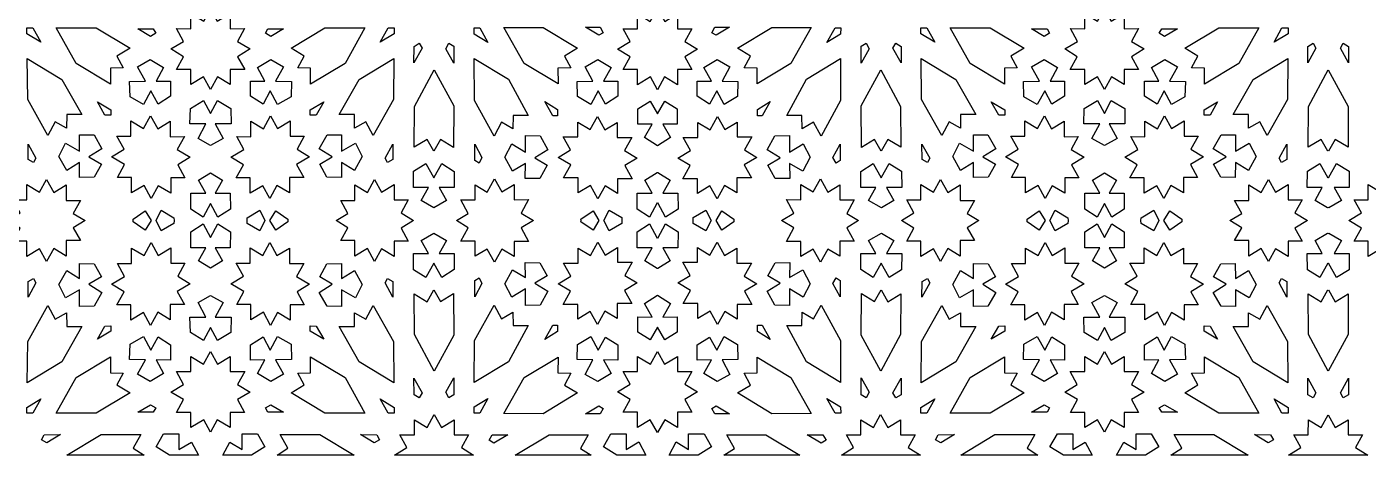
# Model space of a CAD drawing. Extents: x -340 to 340, y -245 to 245.
# Drawn here: x -166.6 to 5.1, y 104.9 to 159.7 of the extents above; entities that cross this region are included whole.
import ezdxf

# ---------------------------------------------------------------- set-up
doc = ezdxf.new("R2010")
doc.units = 0
doc.layers.add('LAYER_1', color=18, linetype='CONTINUOUS')

msp = doc.modelspace()

# ---------------------------------------------------------------- linework, layer by layer
at = {"layer": 'LAYER_1'}
for points in [[(-142.19, 160.39), (-140.55, 161.39), (-140.54, 159.45), (-138.7, 159.46), (-139.59, 157.82), (-137.97, 156.85), (-139.59, 155.86), (-138.69, 154.23), (-140.53, 154.23), (-140.53, 152.29), (-142.17, 153.28), (-143.06, 151.67), (-143.95, 153.28), (-145.59, 152.29), (-145.59, 154.23), (-147.43, 154.23), (-146.53, 155.86), (-148.14, 156.85), (-146.53, 157.82), (-147.42, 159.46), (-145.57, 159.45), (-145.57, 161.39), (-143.93, 160.39), (-143.06, 161.97)], [(-84.93, 160.38), (-83.29, 161.37), (-83.29, 159.44), (-81.45, 159.44), (-82.35, 157.8), (-80.74, 156.82), (-82.35, 155.84), (-81.46, 154.21), (-83.3, 154.21), (-83.31, 152.28), (-84.95, 153.28), (-85.86, 151.64), (-86.77, 153.28), (-88.4, 152.28), (-88.41, 154.21), (-90.25, 154.21), (-89.36, 155.84), (-90.98, 156.82), (-89.37, 157.8), (-90.27, 159.44), (-88.42, 159.44), (-88.43, 161.37), (-86.78, 160.38), (-85.86, 162.02)], [(-27.79, 160.39), (-26.15, 161.39), (-26.14, 159.45), (-24.3, 159.46), (-25.19, 157.82), (-23.57, 156.85), (-25.19, 155.86), (-24.29, 154.23), (-26.13, 154.23), (-26.12, 152.29), (-27.77, 153.28), (-28.66, 151.67), (-29.55, 153.28), (-31.19, 152.29), (-31.19, 154.23), (-33.03, 154.23), (-32.13, 155.86), (-33.74, 156.85), (-32.12, 157.82), (-33.02, 159.46), (-31.17, 159.45), (-31.17, 161.39), (-29.53, 160.39), (-28.66, 161.97)], [(-165.78, 159.56), (-164.77, 157.73), (-166.55, 158.81), (-166.56, 159.57)], [(-157.68, 159.54), (-153.36, 156.94), (-155.03, 155.93), (-154.22, 154.42), (-155.87, 154.38), (-155.85, 152.36), (-160.27, 155), (-162.8, 159.56)], [(-150.39, 159.43), (-150.08, 158.87), (-150.76, 158.47), (-152.38, 159.45)], [(-135.36, 158.47), (-136.04, 158.87), (-135.72, 159.43), (-133.74, 159.45)], [(-125.85, 155), (-130.27, 152.36), (-130.25, 154.38), (-131.9, 154.42), (-131.09, 155.93), (-132.76, 156.94), (-128.43, 159.54), (-123.31, 159.56)], [(-119.56, 158.81), (-121.35, 157.73), (-120.34, 159.56), (-119.56, 159.57)], [(-108.58, 159.56), (-107.55, 157.69), (-109.3, 158.74), (-109.31, 159.57)], [(-96.08, 156.96), (-97.76, 155.95), (-96.95, 154.44), (-98.6, 154.4), (-98.59, 152.38), (-102.91, 154.99), (-105.52, 159.61), (-100.49, 159.62)], [(-92.81, 158.93), (-93.35, 158.61), (-95.08, 159.63), (-93.21, 159.63)], [(-76.64, 159.63), (-78.37, 158.61), (-78.91, 158.93), (-78.51, 159.63)], [(-66.19, 159.61), (-68.8, 154.99), (-73.12, 152.38), (-73.11, 154.4), (-74.77, 154.44), (-73.96, 155.95), (-75.63, 156.96), (-71.23, 159.62)], [(-62.42, 158.74), (-64.17, 157.69), (-63.13, 159.56), (-62.41, 159.57)], [(-51.37, 159.56), (-50.37, 157.73), (-52.15, 158.81), (-52.16, 159.57)], [(-43.28, 159.54), (-38.95, 156.94), (-40.62, 155.93), (-39.81, 154.42), (-41.47, 154.38), (-41.45, 152.36), (-45.86, 155), (-48.4, 159.56)], [(-35.99, 159.43), (-35.68, 158.87), (-36.36, 158.47), (-37.98, 159.45)], [(-20.96, 158.47), (-21.64, 158.87), (-21.32, 159.43), (-19.33, 159.45)], [(-11.45, 155), (-15.86, 152.36), (-15.85, 154.38), (-17.5, 154.42), (-16.69, 155.93), (-18.36, 156.94), (-14.03, 159.54), (-8.91, 159.56)], [(-5.16, 158.81), (-6.95, 157.73), (-5.94, 159.56), (-5.15, 159.57)], [(-115.99, 156.95), (-117.03, 155.08), (-117.02, 157.19), (-116.35, 157.61)], [(-111.94, 157.21), (-111.93, 155.05), (-112.94, 156.88), (-112.56, 157.6)], [(-58.77, 156.88), (-59.78, 155.05), (-59.78, 157.21), (-59.16, 157.6)], [(-54.69, 157.19), (-54.68, 155.08), (-55.72, 156.95), (-55.37, 157.61)], [(-1.59, 156.95), (-2.63, 155.08), (-2.62, 157.19), (-1.94, 157.61)], [(2.57, 157.19), (2.58, 155.08), (1.54, 156.95), (1.89, 157.61)], [(-162.08, 152.96), (-159.54, 148.46), (-161.47, 148.45), (-161.48, 146.71), (-162.94, 147.54), (-163.88, 145.77), (-166.46, 150.37), (-166.51, 155.65)], [(-149.06, 154.48), (-150.02, 152.73), (-148.18, 152.75), (-148.19, 150.8), (-149.78, 149.8), (-150.7, 151.48), (-151.65, 149.73), (-153.36, 150.74), (-153.41, 152.69), (-151.38, 152.72), (-152.39, 154.57), (-150.77, 155.51)], [(-133.73, 154.57), (-134.74, 152.72), (-132.71, 152.69), (-132.76, 150.74), (-134.47, 149.73), (-135.42, 151.48), (-136.34, 149.8), (-137.93, 150.8), (-137.94, 152.75), (-136.1, 152.73), (-137.05, 154.48), (-135.35, 155.51)], [(-119.66, 150.37), (-122.24, 145.77), (-123.18, 147.54), (-124.64, 146.71), (-124.65, 148.45), (-126.58, 148.46), (-124.04, 152.96), (-119.61, 155.65)], [(-104.94, 152.97), (-102.42, 148.34), (-104.35, 148.36), (-104.38, 146.62), (-105.82, 147.47), (-106.78, 145.71), (-109.26, 150.25), (-109.3, 155.62)], [(-91.8, 154.49), (-92.76, 152.74), (-90.92, 152.75), (-90.93, 150.8), (-92.53, 149.81), (-93.44, 151.48), (-94.4, 149.74), (-96.1, 150.76), (-96.15, 152.71), (-94.12, 152.73), (-95.13, 154.58), (-93.5, 155.52)], [(-76.59, 154.58), (-77.6, 152.73), (-75.56, 152.71), (-75.61, 150.76), (-77.32, 149.74), (-78.27, 151.48), (-79.19, 149.81), (-80.78, 150.8), (-80.8, 152.75), (-78.96, 152.74), (-79.92, 154.49), (-78.22, 155.52)], [(-62.45, 150.25), (-64.93, 145.71), (-65.89, 147.47), (-67.34, 146.62), (-67.37, 148.36), (-69.3, 148.34), (-66.77, 152.97), (-62.42, 155.62)], [(-47.67, 152.96), (-45.14, 148.46), (-47.07, 148.45), (-47.08, 146.71), (-48.53, 147.54), (-49.47, 145.77), (-52.06, 150.37), (-52.11, 155.65)], [(-34.66, 154.48), (-35.61, 152.73), (-33.78, 152.75), (-33.79, 150.8), (-35.38, 149.8), (-36.3, 151.48), (-37.25, 149.73), (-38.96, 150.74), (-39.01, 152.69), (-36.98, 152.72), (-37.99, 154.57), (-36.36, 155.51)], [(-19.32, 154.57), (-20.34, 152.72), (-18.3, 152.69), (-18.36, 150.74), (-20.06, 149.73), (-21.02, 151.48), (-21.93, 149.8), (-23.53, 150.8), (-23.54, 152.75), (-21.7, 152.73), (-22.65, 154.48), (-20.95, 155.51)], [(-5.25, 150.37), (-7.84, 145.77), (-8.78, 147.54), (-10.23, 146.71), (-10.24, 148.45), (-12.17, 148.46), (-9.64, 152.96), (-5.21, 155.65)], [(-111.93, 149.59), (-111.95, 144.26), (-113.62, 145.28), (-114.47, 143.8), (-115.32, 145.29), (-116.99, 144.28), (-116.97, 149.51), (-114.43, 154.18)], [(-54.75, 149.51), (-54.73, 144.28), (-56.4, 145.29), (-57.24, 143.8), (-58.1, 145.28), (-59.76, 144.26), (-59.78, 149.59), (-57.28, 154.18)], [(2.51, 149.51), (2.53, 144.28), (0.86, 145.29), (0.01, 143.8), (-0.03, 143.87), (-0.07, 143.8), (-0.92, 145.29), (-2.59, 144.28), (-2.56, 149.51), (-0.03, 154.18)], [(-155.82, 149.05), (-155.82, 148.39), (-156.6, 148.4), (-157.54, 150.1)], [(-140.48, 149.23), (-140.43, 147.28), (-142.46, 147.26), (-141.46, 145.41), (-143.06, 144.49), (-144.66, 145.41), (-143.65, 147.26), (-145.69, 147.28), (-145.64, 149.23), (-143.94, 150.25), (-143.06, 148.6), (-142.18, 150.25)], [(-129.52, 148.4), (-130.3, 148.39), (-130.29, 149.05), (-128.58, 150.1)], [(-98.65, 149.13), (-98.64, 148.31), (-99.26, 148.32), (-100.27, 150.12)], [(-83.34, 149.19), (-83.32, 147.24), (-85.16, 147.25), (-84.2, 145.51), (-85.86, 144.47), (-87.51, 145.51), (-86.56, 147.25), (-88.39, 147.24), (-88.38, 149.19), (-86.78, 150.18), (-85.86, 148.56), (-84.93, 150.18)], [(-72.45, 148.32), (-73.07, 148.31), (-73.07, 149.13), (-71.45, 150.12)], [(-41.42, 149.05), (-41.42, 148.39), (-42.19, 148.4), (-43.14, 150.1)], [(-26.07, 149.23), (-26.03, 147.28), (-28.06, 147.26), (-27.05, 145.41), (-28.66, 144.49), (-30.26, 145.41), (-29.25, 147.26), (-31.29, 147.28), (-31.24, 149.23), (-29.53, 150.25), (-28.66, 148.6), (-27.78, 150.25)], [(-15.12, 148.4), (-15.9, 148.39), (-15.89, 149.05), (-14.18, 150.1)], [(-149.82, 146.65), (-148.23, 147.62), (-148.22, 145.63), (-146.41, 145.64), (-147.31, 143.99), (-145.67, 143), (-147.26, 142.03), (-146.33, 140.36), (-148.13, 140.35), (-148.12, 138.39), (-149.74, 139.36), (-150.64, 137.73), (-151.56, 139.4), (-153.16, 138.43), (-153.16, 140.42), (-154.97, 140.41), (-154.07, 142.06), (-155.72, 143.04), (-154.13, 144.02), (-155.06, 145.69), (-153.26, 145.7), (-153.26, 147.66), (-151.64, 146.69), (-150.75, 148.32)], [(-134.48, 146.69), (-132.85, 147.66), (-132.86, 145.7), (-131.06, 145.69), (-131.99, 144.02), (-130.4, 143.04), (-132.05, 142.06), (-131.14, 140.41), (-132.96, 140.42), (-132.96, 138.43), (-134.56, 139.4), (-135.48, 137.73), (-136.38, 139.36), (-138, 138.39), (-137.99, 140.35), (-139.79, 140.36), (-138.86, 142.03), (-140.45, 143), (-138.8, 143.99), (-139.71, 145.64), (-137.89, 145.63), (-137.89, 147.62), (-136.29, 146.65), (-135.37, 148.32)], [(-92.6, 146.49), (-91.03, 147.44), (-91.04, 145.53), (-89.14, 145.53), (-90.06, 143.86), (-88.47, 142.89), (-90.02, 141.95), (-89.1, 140.25), (-90.96, 140.25), (-90.97, 138.37), (-92.56, 139.34), (-93.49, 137.67), (-94.43, 139.39), (-96, 138.44), (-96, 140.35), (-97.89, 140.35), (-96.97, 142.02), (-98.56, 142.99), (-97.01, 143.93), (-97.94, 145.63), (-96.07, 145.63), (-96.06, 147.51), (-94.47, 146.54), (-93.54, 148.21)], [(-77.25, 146.54), (-75.65, 147.51), (-75.65, 145.63), (-73.78, 145.63), (-74.71, 143.93), (-73.15, 142.99), (-74.75, 142.02), (-73.82, 140.35), (-75.72, 140.35), (-75.71, 138.44), (-77.29, 139.39), (-78.23, 137.67), (-79.15, 139.34), (-80.75, 138.37), (-80.75, 140.25), (-82.62, 140.25), (-81.69, 141.95), (-83.25, 142.89), (-81.65, 143.86), (-82.58, 145.53), (-80.68, 145.53), (-80.69, 147.44), (-79.11, 146.49), (-78.17, 148.21)], [(-35.42, 146.65), (-33.83, 147.62), (-33.82, 145.63), (-32.01, 145.64), (-32.91, 143.99), (-31.27, 143), (-32.86, 142.03), (-31.93, 140.36), (-33.72, 140.35), (-33.72, 138.39), (-35.34, 139.36), (-36.23, 137.73), (-37.16, 139.4), (-38.75, 138.43), (-38.76, 140.42), (-40.57, 140.41), (-39.67, 142.06), (-41.32, 143.04), (-39.72, 144.02), (-40.65, 145.69), (-38.86, 145.7), (-38.86, 147.66), (-37.24, 146.69), (-36.35, 148.32)], [(-20.07, 146.69), (-18.45, 147.66), (-18.46, 145.7), (-16.66, 145.69), (-17.59, 144.02), (-16, 143.04), (-17.64, 142.06), (-16.74, 140.41), (-18.56, 140.42), (-18.56, 138.43), (-20.15, 139.4), (-21.08, 137.73), (-21.97, 139.36), (-23.59, 138.39), (-23.59, 140.35), (-25.39, 140.36), (-24.46, 142.03), (-26.05, 143), (-24.4, 143.99), (-25.3, 145.64), (-23.49, 145.63), (-23.49, 147.62), (-21.89, 146.65), (-20.97, 148.32)], [(-165.41, 142.88), (-165.72, 142.32), (-166.39, 142.73), (-166.41, 144.69)], [(-157.97, 145.87), (-156.98, 144.09), (-158.63, 143.06), (-157.02, 142.13), (-157.95, 140.44), (-159.81, 140.4), (-159.82, 142.33), (-161.47, 141.3), (-162.47, 143.08), (-161.6, 144.8), (-159.82, 143.76), (-159.83, 145.89)], [(-126.3, 143.76), (-124.52, 144.8), (-123.65, 143.08), (-124.65, 141.3), (-126.3, 142.33), (-126.31, 140.4), (-128.16, 140.44), (-129.09, 142.13), (-127.49, 143.06), (-129.14, 144.09), (-128.15, 145.87), (-126.29, 145.89)], [(-119.73, 142.73), (-120.4, 142.32), (-120.7, 142.88), (-119.71, 144.69)], [(-108.32, 142.96), (-108.7, 142.25), (-109.24, 142.58), (-109.25, 144.66)], [(-100.88, 145.73), (-99.9, 143.94), (-101.57, 142.93), (-99.98, 141.97), (-100.93, 140.3), (-102.78, 140.29), (-102.77, 142.22), (-104.43, 141.21), (-105.41, 143), (-104.52, 144.71), (-102.75, 143.64), (-102.73, 145.78)], [(-68.96, 143.64), (-67.2, 144.71), (-66.3, 143), (-67.28, 141.21), (-68.95, 142.22), (-68.93, 140.29), (-70.79, 140.3), (-71.74, 141.97), (-70.14, 142.93), (-71.81, 143.94), (-70.84, 145.73), (-68.98, 145.78)], [(-62.48, 142.58), (-63.01, 142.25), (-63.4, 142.96), (-62.47, 144.66)], [(-51.01, 142.88), (-51.31, 142.32), (-51.99, 142.73), (-52.01, 144.69)], [(-43.57, 145.87), (-42.57, 144.09), (-44.23, 143.06), (-42.62, 142.13), (-43.55, 140.44), (-45.41, 140.4), (-45.41, 142.33), (-47.07, 141.3), (-48.07, 143.08), (-47.2, 144.8), (-45.42, 143.76), (-45.43, 145.89)], [(-11.89, 143.76), (-10.12, 144.8), (-9.24, 143.08), (-10.24, 141.3), (-11.9, 142.33), (-11.91, 140.4), (-13.76, 140.44), (-14.69, 142.13), (-13.08, 143.06), (-14.74, 144.09), (-13.74, 145.87), (-11.89, 145.89)], [(-5.33, 142.73), (-6, 142.32), (-6.3, 142.88), (-5.31, 144.69)], [(-141.52, 140.08), (-142.45, 138.41), (-140.53, 138.41), (-140.52, 136.35), (-142.11, 135.34), (-143.06, 137.08), (-144.01, 135.34), (-145.59, 136.35), (-145.59, 138.41), (-143.67, 138.41), (-144.6, 140.08), (-143.06, 141.01)], [(-114.49, 140.37), (-113.45, 142.21), (-111.87, 141.19), (-111.88, 139.13), (-113.8, 139.13), (-112.88, 137.46), (-114.5, 136.52), (-116.12, 137.48), (-115.18, 139.14), (-117.1, 139.15), (-117.1, 141.21), (-115.51, 142.22)], [(-84.23, 140.08), (-85.16, 138.42), (-83.24, 138.42), (-83.23, 136.36), (-84.82, 135.34), (-85.83, 137.18), (-85.86, 137.13), (-85.89, 137.18), (-86.9, 135.34), (-88.48, 136.36), (-88.48, 138.42), (-86.55, 138.42), (-87.48, 140.08), (-85.88, 141.04), (-85.86, 141.03), (-85.83, 141.04)], [(-54.62, 141.21), (-54.61, 139.15), (-56.54, 139.14), (-55.6, 137.48), (-57.21, 136.52), (-58.84, 137.46), (-57.91, 139.13), (-59.83, 139.13), (-59.85, 141.19), (-58.26, 142.21), (-57.23, 140.37), (-56.21, 142.22)], [(-27.11, 140.08), (-28.05, 138.41), (-26.12, 138.41), (-26.12, 136.35), (-27.71, 135.34), (-28.66, 137.08), (-29.6, 135.34), (-31.19, 136.35), (-31.19, 138.41), (-29.27, 138.41), (-30.2, 140.08), (-28.66, 141.01)], [(2.64, 141.21), (2.64, 139.15), (0.72, 139.14), (1.66, 137.48), (0.04, 136.52), (-0.03, 136.56), (-0.1, 136.52), (-1.71, 137.48), (-0.78, 139.14), (-2.7, 139.15), (-2.69, 141.21), (-1.1, 142.22), (-0.08, 140.37), (-0.03, 140.47), (0.03, 140.37), (1.05, 142.22)], [(-163.13, 138.49), (-161.53, 139.46), (-161.53, 137.47), (-159.72, 137.47), (-160.63, 135.82), (-159.12, 134.91), (-160.63, 133.99), (-159.72, 132.35), (-161.53, 132.35), (-161.53, 130.36), (-163.13, 131.32), (-164.04, 129.65), (-164.94, 131.28), (-166.56, 130.3), (-166.56, 132.26), (-168.36, 132.26), (-167.44, 133.93), (-169.03, 134.91), (-167.44, 135.88), (-168.36, 137.55), (-166.56, 137.56), (-166.56, 139.52), (-164.94, 138.54), (-164.04, 140.17)], [(-121.17, 138.54), (-119.56, 139.52), (-119.55, 137.56), (-117.76, 137.55), (-118.68, 135.88), (-117.08, 134.91), (-118.68, 133.93), (-117.76, 132.26), (-119.55, 132.26), (-119.56, 130.3), (-121.17, 131.28), (-122.07, 129.65), (-122.99, 131.32), (-124.59, 130.36), (-124.59, 132.35), (-126.4, 132.35), (-125.49, 133.99), (-127, 134.91), (-125.49, 135.82), (-126.4, 137.47), (-124.59, 137.47), (-124.59, 139.46), (-122.99, 138.49), (-122.07, 140.17)], [(-105.77, 138.56), (-104.21, 139.51), (-104.21, 137.57), (-102.36, 137.58), (-103.31, 135.85), (-101.73, 134.91), (-103.31, 133.96), (-102.36, 132.24), (-104.21, 132.24), (-104.21, 130.31), (-105.77, 131.25), (-106.71, 129.56), (-107.64, 131.26), (-109.2, 130.33), (-109.19, 132.26), (-111.03, 132.27), (-110.07, 133.99), (-111.58, 134.91), (-110.07, 135.82), (-111.03, 137.54), (-109.19, 137.55), (-109.2, 139.49), (-107.64, 138.55), (-106.71, 140.25)], [(-64.08, 138.55), (-62.52, 139.49), (-62.53, 137.55), (-60.69, 137.54), (-61.64, 135.82), (-60.14, 134.91), (-61.64, 133.99), (-60.69, 132.27), (-62.53, 132.26), (-62.52, 130.33), (-64.08, 131.26), (-65.01, 129.56), (-65.95, 131.25), (-67.5, 130.31), (-67.51, 132.24), (-69.35, 132.24), (-68.41, 133.96), (-69.98, 134.91), (-68.41, 135.85), (-69.35, 137.58), (-67.51, 137.57), (-67.5, 139.51), (-65.95, 138.56), (-65.01, 140.25)], [(-48.72, 138.49), (-47.13, 139.46), (-47.13, 137.47), (-45.31, 137.47), (-46.22, 135.82), (-44.72, 134.91), (-46.22, 133.99), (-45.31, 132.35), (-47.13, 132.35), (-47.13, 130.36), (-48.72, 131.32), (-49.64, 129.65), (-50.54, 131.28), (-52.16, 130.3), (-52.16, 132.26), (-53.96, 132.26), (-53.04, 133.93), (-54.63, 134.91), (-53.04, 135.88), (-53.96, 137.55), (-52.16, 137.56), (-52.16, 139.52), (-50.54, 138.54), (-49.64, 140.17)], [(-6.77, 138.54), (-5.15, 139.52), (-5.15, 137.56), (-3.35, 137.55), (-4.28, 135.88), (-2.68, 134.91), (-4.28, 133.93), (-3.35, 132.26), (-5.15, 132.26), (-5.15, 130.3), (-6.77, 131.28), (-7.67, 129.65), (-8.59, 131.32), (-10.19, 130.36), (-10.18, 132.35), (-12, 132.35), (-11.09, 133.99), (-12.6, 134.91), (-11.09, 135.82), (-12, 137.47), (-10.18, 137.47), (-10.19, 139.46), (-8.59, 138.49), (-7.67, 140.17)], [(8.53, 138.49), (10.13, 139.46), (10.13, 137.47), (11.94, 137.47), (11.03, 135.82), (12.54, 134.91), (11.03, 133.99), (11.94, 132.35), (10.13, 132.35), (10.13, 130.36), (8.53, 131.32), (7.62, 129.65), (6.72, 131.28), (5.1, 130.3), (5.09, 132.26), (3.3, 132.26), (4.22, 133.93), (2.63, 134.91), (4.22, 135.88), (3.3, 137.55), (5.09, 137.56), (5.1, 139.52), (6.72, 138.54), (7.62, 140.17)], [(-150.66, 134.91), (-151.41, 133.67), (-152.96, 134.74), (-152.96, 134.91), (-152.96, 135.07), (-151.41, 136.14)], [(-147.74, 135.27), (-147.73, 134.91), (-147.74, 134.54), (-149.36, 133.59), (-150.03, 134.91), (-149.36, 136.23)], [(-136.09, 134.91), (-136.76, 133.59), (-138.38, 134.54), (-138.39, 134.91), (-138.38, 135.27), (-136.76, 136.23)], [(-133.16, 135.07), (-133.16, 134.91), (-133.16, 134.74), (-134.7, 133.67), (-135.45, 134.91), (-134.7, 136.14)], [(-93.35, 134.91), (-94.1, 133.67), (-95.65, 134.75), (-95.64, 134.91), (-95.65, 135.07), (-94.1, 136.15)], [(-90.42, 135.28), (-90.41, 134.91), (-90.42, 134.54), (-92.04, 133.59), (-92.71, 134.91), (-92.04, 136.22)], [(-79, 134.91), (-79.67, 133.59), (-81.29, 134.54), (-81.31, 134.91), (-81.29, 135.28), (-79.67, 136.22)], [(-76.07, 135.07), (-76.08, 134.91), (-76.07, 134.75), (-77.62, 133.67), (-78.37, 134.91), (-77.62, 136.15)], [(-36.26, 134.91), (-37.01, 133.67), (-38.56, 134.74), (-38.55, 134.91), (-38.56, 135.07), (-37.01, 136.14)], [(-33.34, 135.27), (-33.32, 134.91), (-33.34, 134.54), (-34.96, 133.59), (-35.63, 134.91), (-34.96, 136.23)], [(-21.68, 134.91), (-22.36, 133.59), (-23.98, 134.54), (-23.99, 134.91), (-23.98, 135.27), (-22.36, 136.23)], [(-18.75, 135.07), (-18.76, 134.91), (-18.75, 134.74), (-20.3, 133.67), (-21.05, 134.91), (-20.3, 136.14)], [(-140.52, 133.47), (-140.53, 131.4), (-142.45, 131.4), (-141.52, 129.74), (-143.06, 128.8), (-144.6, 129.74), (-143.67, 131.4), (-145.59, 131.4), (-145.59, 133.47), (-144.01, 134.48), (-143.06, 132.73), (-142.11, 134.48)], [(-83.23, 133.46), (-83.24, 131.4), (-85.16, 131.4), (-84.23, 129.73), (-85.83, 128.77), (-85.86, 128.79), (-85.88, 128.77), (-87.48, 129.73), (-86.55, 131.4), (-88.48, 131.4), (-88.48, 133.46), (-86.9, 134.47), (-85.89, 132.63), (-85.86, 132.68), (-85.83, 132.63), (-84.82, 134.47)], [(-26.12, 133.47), (-26.12, 131.4), (-28.05, 131.4), (-27.11, 129.74), (-28.66, 128.8), (-30.2, 129.74), (-29.27, 131.4), (-31.19, 131.4), (-31.19, 133.47), (-29.6, 134.48), (-28.66, 132.73), (-27.71, 134.48)], [(-112.88, 132.35), (-113.8, 130.68), (-111.88, 130.69), (-111.87, 128.63), (-113.45, 127.61), (-114.49, 129.44), (-115.51, 127.6), (-117.1, 128.6), (-117.1, 130.67), (-115.18, 130.67), (-116.12, 132.34), (-114.5, 133.3)], [(-55.6, 132.34), (-56.54, 130.67), (-54.61, 130.67), (-54.62, 128.6), (-56.21, 127.6), (-57.23, 129.44), (-58.26, 127.61), (-59.85, 128.63), (-59.83, 130.69), (-57.91, 130.68), (-58.84, 132.35), (-57.21, 133.3)], [(1.66, 132.34), (0.72, 130.67), (2.64, 130.67), (2.64, 128.6), (1.05, 127.6), (0.03, 129.44), (-0.03, 129.35), (-0.08, 129.44), (-1.1, 127.6), (-2.69, 128.6), (-2.7, 130.67), (-0.78, 130.67), (-1.71, 132.34), (-0.1, 133.3), (-0.03, 133.26), (0.04, 133.3)], [(-149.74, 130.45), (-148.12, 131.43), (-148.13, 129.47), (-146.33, 129.46), (-147.26, 127.79), (-145.67, 126.81), (-147.31, 125.83), (-146.41, 124.17), (-148.22, 124.18), (-148.23, 122.19), (-149.82, 123.17), (-150.75, 121.49), (-151.64, 123.13), (-153.26, 122.16), (-153.26, 124.12), (-155.06, 124.12), (-154.13, 125.79), (-155.72, 126.77), (-154.07, 127.76), (-154.97, 129.41), (-153.16, 129.4), (-153.16, 131.39), (-151.56, 130.42), (-150.64, 132.09)], [(-134.56, 130.42), (-132.96, 131.39), (-132.96, 129.4), (-131.14, 129.41), (-132.05, 127.76), (-130.4, 126.77), (-131.99, 125.79), (-131.06, 124.12), (-132.86, 124.12), (-132.85, 122.16), (-134.48, 123.13), (-135.37, 121.49), (-136.29, 123.17), (-137.89, 122.19), (-137.89, 124.18), (-139.71, 124.17), (-138.8, 125.83), (-140.45, 126.81), (-138.86, 127.79), (-139.79, 129.46), (-137.99, 129.47), (-138, 131.43), (-136.38, 130.45), (-135.48, 132.09)], [(-92.56, 130.48), (-90.97, 131.45), (-90.96, 129.56), (-89.1, 129.56), (-90.02, 127.86), (-88.47, 126.92), (-90.06, 125.96), (-89.14, 124.28), (-91.04, 124.28), (-91.03, 122.38), (-92.6, 123.33), (-93.54, 121.6), (-94.47, 123.27), (-96.06, 122.3), (-96.07, 124.18), (-97.94, 124.18), (-97.01, 125.88), (-98.56, 126.82), (-96.97, 127.79), (-97.89, 129.47), (-96, 129.47), (-96, 131.37), (-94.43, 130.42), (-93.49, 132.15)], [(-77.29, 130.42), (-75.71, 131.37), (-75.72, 129.47), (-73.82, 129.47), (-74.75, 127.79), (-73.15, 126.82), (-74.71, 125.88), (-73.78, 124.18), (-75.65, 124.18), (-75.65, 122.3), (-77.25, 123.27), (-78.17, 121.6), (-79.11, 123.33), (-80.69, 122.38), (-80.68, 124.28), (-82.58, 124.28), (-81.65, 125.96), (-83.25, 126.92), (-81.69, 127.86), (-82.62, 129.56), (-80.75, 129.56), (-80.75, 131.45), (-79.15, 130.48), (-78.23, 132.15)], [(-35.34, 130.45), (-33.72, 131.43), (-33.72, 129.47), (-31.93, 129.46), (-32.86, 127.79), (-31.27, 126.81), (-32.91, 125.83), (-32.01, 124.17), (-33.82, 124.18), (-33.83, 122.19), (-35.42, 123.17), (-36.35, 121.49), (-37.24, 123.13), (-38.86, 122.16), (-38.86, 124.12), (-40.65, 124.12), (-39.72, 125.79), (-41.32, 126.77), (-39.67, 127.76), (-40.57, 129.41), (-38.76, 129.4), (-38.75, 131.39), (-37.16, 130.42), (-36.23, 132.09)], [(-20.15, 130.42), (-18.56, 131.39), (-18.56, 129.4), (-16.74, 129.41), (-17.64, 127.76), (-16, 126.77), (-17.59, 125.79), (-16.66, 124.12), (-18.46, 124.12), (-18.45, 122.16), (-20.07, 123.13), (-20.97, 121.49), (-21.89, 123.17), (-23.49, 122.19), (-23.49, 124.18), (-25.3, 124.17), (-24.4, 125.83), (-26.05, 126.81), (-24.46, 127.79), (-25.39, 129.46), (-23.59, 129.47), (-23.59, 131.43), (-21.97, 130.45), (-21.08, 132.09)], [(-157.95, 129.37), (-157.02, 127.69), (-158.63, 126.75), (-156.98, 125.72), (-157.97, 123.95), (-159.83, 123.92), (-159.82, 126.06), (-161.6, 125.02), (-162.47, 126.74), (-161.47, 128.51), (-159.82, 127.48), (-159.81, 129.41)], [(-126.3, 127.48), (-124.65, 128.51), (-123.65, 126.74), (-124.52, 125.02), (-126.3, 126.06), (-126.29, 123.92), (-128.15, 123.95), (-129.14, 125.72), (-127.49, 126.75), (-129.09, 127.69), (-128.16, 129.37), (-126.31, 129.41)], [(-100.93, 129.51), (-99.98, 127.84), (-101.57, 126.88), (-99.9, 125.88), (-100.88, 124.09), (-102.73, 124.03), (-102.75, 126.17), (-104.52, 125.11), (-105.41, 126.81), (-104.43, 128.6), (-102.77, 127.6), (-102.78, 129.53)], [(-68.95, 127.6), (-67.28, 128.6), (-66.3, 126.81), (-67.2, 125.11), (-68.96, 126.17), (-68.98, 124.03), (-70.84, 124.09), (-71.81, 125.88), (-70.14, 126.88), (-71.74, 127.84), (-70.79, 129.51), (-68.93, 129.53)], [(-43.55, 129.37), (-42.62, 127.69), (-44.23, 126.75), (-42.57, 125.72), (-43.57, 123.95), (-45.43, 123.92), (-45.42, 126.06), (-47.2, 125.02), (-48.07, 126.74), (-47.07, 128.51), (-45.41, 127.48), (-45.41, 129.41)], [(-11.9, 127.48), (-10.24, 128.51), (-9.24, 126.74), (-10.12, 125.02), (-11.89, 126.06), (-11.89, 123.92), (-13.74, 123.95), (-14.74, 125.72), (-13.08, 126.75), (-14.69, 127.69), (-13.76, 129.37), (-11.91, 129.41)], [(-165.41, 126.93), (-166.41, 125.12), (-166.39, 127.09), (-165.72, 127.5)], [(-119.73, 127.09), (-119.71, 125.12), (-120.7, 126.93), (-120.4, 127.5)], [(-108.32, 126.86), (-109.25, 125.15), (-109.24, 127.24), (-108.7, 127.57)], [(-62.48, 127.24), (-62.47, 125.15), (-63.4, 126.86), (-63.01, 127.57)], [(-51.01, 126.93), (-52.01, 125.12), (-51.99, 127.09), (-51.31, 127.5)], [(-5.33, 127.09), (-5.31, 125.12), (-6.3, 126.93), (-6, 127.5)], [(-141.46, 124.4), (-142.46, 122.55), (-140.43, 122.53), (-140.48, 120.58), (-142.18, 119.56), (-143.06, 121.21), (-143.94, 119.56), (-145.64, 120.58), (-145.69, 122.53), (-143.65, 122.55), (-144.66, 124.4), (-143.06, 125.33)], [(-113.62, 124.53), (-111.95, 125.56), (-111.93, 120.22), (-114.43, 115.64), (-116.97, 120.31), (-116.99, 125.53), (-115.32, 124.52), (-114.47, 126.02)], [(-84.2, 124.31), (-85.16, 122.56), (-83.32, 122.58), (-83.34, 120.63), (-84.93, 119.63), (-85.86, 121.26), (-86.78, 119.63), (-88.38, 120.63), (-88.39, 122.58), (-86.56, 122.56), (-87.51, 124.31), (-85.86, 125.34)], [(-56.4, 124.52), (-54.73, 125.53), (-54.75, 120.31), (-57.28, 115.64), (-59.78, 120.22), (-59.76, 125.56), (-58.1, 124.53), (-57.24, 126.02)], [(-27.05, 124.4), (-28.06, 122.55), (-26.03, 122.53), (-26.07, 120.58), (-27.78, 119.56), (-28.66, 121.21), (-29.53, 119.56), (-31.24, 120.58), (-31.29, 122.53), (-29.25, 122.55), (-30.26, 124.4), (-28.66, 125.33)], [(0.86, 124.52), (2.53, 125.53), (2.51, 120.31), (-0.03, 115.64), (-2.56, 120.31), (-2.59, 125.53), (-0.92, 124.52), (-0.07, 126.02), (-0.03, 125.94), (0.01, 126.02)], [(-162.94, 122.27), (-161.48, 123.1), (-161.47, 121.37), (-159.54, 121.35), (-162.08, 116.85), (-166.51, 114.16), (-166.46, 119.45), (-163.88, 124.04)], [(-119.66, 119.45), (-119.61, 114.16), (-124.04, 116.85), (-126.58, 121.35), (-124.65, 121.37), (-124.64, 123.1), (-123.18, 122.27), (-122.24, 124.04)], [(-105.82, 122.35), (-104.38, 123.19), (-104.35, 121.46), (-102.42, 121.47), (-104.94, 116.85), (-109.3, 114.19), (-109.26, 119.56), (-106.78, 124.1)], [(-62.45, 119.56), (-62.42, 114.19), (-66.77, 116.85), (-69.3, 121.47), (-67.37, 121.46), (-67.34, 123.19), (-65.89, 122.35), (-64.93, 124.1)], [(-48.53, 122.27), (-47.08, 123.1), (-47.07, 121.37), (-45.14, 121.35), (-47.67, 116.85), (-52.11, 114.16), (-52.06, 119.45), (-49.47, 124.04)], [(-5.25, 119.45), (-5.21, 114.16), (-9.64, 116.85), (-12.17, 121.35), (-10.24, 121.37), (-10.23, 123.1), (-8.78, 122.27), (-7.84, 124.04)], [(-155.82, 120.77), (-157.54, 119.72), (-156.6, 121.41), (-155.82, 121.42)], [(-129.52, 121.41), (-128.58, 119.72), (-130.29, 120.77), (-130.3, 121.42)], [(-98.65, 120.69), (-100.27, 119.7), (-99.26, 121.5), (-98.64, 121.5)], [(-72.45, 121.5), (-71.45, 119.7), (-73.07, 120.69), (-73.07, 121.5)], [(-41.42, 120.77), (-43.14, 119.72), (-42.19, 121.41), (-41.42, 121.42)], [(-15.12, 121.41), (-14.18, 119.72), (-15.89, 120.77), (-15.9, 121.42)], [(-150.7, 118.34), (-149.78, 120.01), (-148.19, 119.01), (-148.18, 117.06), (-150.02, 117.08), (-149.06, 115.33), (-150.77, 114.31), (-152.39, 115.25), (-151.38, 117.1), (-153.41, 117.12), (-153.36, 119.07), (-151.65, 120.09)], [(-132.76, 119.07), (-132.71, 117.12), (-134.74, 117.1), (-133.73, 115.25), (-135.35, 114.31), (-137.05, 115.33), (-136.1, 117.08), (-137.94, 117.06), (-137.93, 119.01), (-136.34, 120.01), (-135.42, 118.34), (-134.47, 120.09)], [(-93.44, 118.33), (-92.53, 120), (-90.93, 119.01), (-90.92, 117.06), (-92.76, 117.08), (-91.8, 115.33), (-93.5, 114.3), (-95.13, 115.23), (-94.12, 117.09), (-96.15, 117.11), (-96.1, 119.05), (-94.4, 120.08)], [(-75.61, 119.05), (-75.56, 117.11), (-77.6, 117.09), (-76.59, 115.23), (-78.22, 114.3), (-79.92, 115.33), (-78.96, 117.08), (-80.8, 117.06), (-80.78, 119.01), (-79.19, 120), (-78.27, 118.33), (-77.32, 120.08)], [(-36.3, 118.34), (-35.38, 120.01), (-33.79, 119.01), (-33.78, 117.06), (-35.61, 117.08), (-34.66, 115.33), (-36.36, 114.31), (-37.99, 115.25), (-36.98, 117.1), (-39.01, 117.12), (-38.96, 119.07), (-37.25, 120.09)], [(-18.36, 119.07), (-18.3, 117.12), (-20.34, 117.1), (-19.32, 115.25), (-20.95, 114.31), (-22.65, 115.33), (-21.7, 117.08), (-23.54, 117.06), (-23.53, 119.01), (-21.93, 120.01), (-21.02, 118.34), (-20.06, 120.09)], [(-155.87, 115.43), (-154.22, 115.4), (-155.03, 113.88), (-153.36, 112.87), (-157.68, 110.28), (-162.8, 110.25), (-160.27, 114.81), (-155.85, 117.46)], [(-142.17, 116.53), (-140.53, 117.52), (-140.53, 115.59), (-138.69, 115.58), (-139.59, 113.95), (-137.97, 112.97), (-139.59, 111.99), (-138.7, 110.35), (-140.54, 110.36), (-140.55, 108.43), (-142.19, 109.43), (-143.06, 107.84), (-143.93, 109.43), (-145.57, 108.43), (-145.57, 110.36), (-147.42, 110.35), (-146.53, 111.99), (-148.14, 112.97), (-146.53, 113.95), (-147.43, 115.58), (-145.59, 115.59), (-145.59, 117.52), (-143.95, 116.53), (-143.06, 118.15)], [(-125.85, 114.81), (-123.31, 110.25), (-128.43, 110.28), (-132.76, 112.87), (-131.09, 113.88), (-131.9, 115.4), (-130.25, 115.43), (-130.27, 117.46)], [(-98.6, 115.41), (-96.95, 115.38), (-97.76, 113.86), (-96.08, 112.85), (-100.49, 110.19), (-105.52, 110.2), (-102.91, 114.83), (-98.59, 117.43)], [(-84.95, 116.53), (-83.31, 117.53), (-83.3, 115.6), (-81.46, 115.61), (-82.35, 113.97), (-80.74, 113), (-82.35, 112.01), (-81.45, 110.38), (-83.29, 110.38), (-83.29, 108.44), (-84.93, 109.43), (-85.86, 107.8), (-86.78, 109.43), (-88.43, 108.44), (-88.42, 110.38), (-90.27, 110.38), (-89.37, 112.01), (-90.98, 113), (-89.36, 113.97), (-90.25, 115.61), (-88.41, 115.6), (-88.4, 117.53), (-86.77, 116.53), (-85.86, 118.17)], [(-68.8, 114.83), (-66.19, 110.2), (-71.23, 110.19), (-75.63, 112.85), (-73.96, 113.86), (-74.77, 115.38), (-73.11, 115.41), (-73.12, 117.43)], [(-41.47, 115.43), (-39.81, 115.4), (-40.62, 113.88), (-38.95, 112.87), (-43.28, 110.28), (-48.4, 110.25), (-45.86, 114.81), (-41.45, 117.46)], [(-27.77, 116.53), (-26.12, 117.52), (-26.13, 115.59), (-24.29, 115.58), (-25.19, 113.95), (-23.57, 112.97), (-25.19, 111.99), (-24.3, 110.35), (-26.14, 110.36), (-26.15, 108.43), (-27.79, 109.43), (-28.66, 107.84), (-29.53, 109.43), (-31.17, 108.43), (-31.17, 110.36), (-33.02, 110.35), (-32.12, 111.99), (-33.74, 112.97), (-32.13, 113.95), (-33.03, 115.58), (-31.19, 115.59), (-31.19, 117.52), (-29.55, 116.53), (-28.66, 118.15)], [(-11.45, 114.81), (-8.91, 110.25), (-14.03, 110.28), (-18.36, 112.87), (-16.69, 113.88), (-17.5, 115.4), (-15.85, 115.43), (-15.86, 117.46)], [(-115.99, 112.87), (-116.35, 112.21), (-117.02, 112.62), (-117.03, 114.74)], [(-111.94, 112.6), (-112.56, 112.22), (-112.94, 112.93), (-111.93, 114.77)], [(-58.77, 112.93), (-59.16, 112.22), (-59.78, 112.6), (-59.78, 114.77)], [(-54.69, 112.62), (-55.37, 112.21), (-55.72, 112.87), (-54.68, 114.74)], [(-1.59, 112.87), (-1.94, 112.21), (-2.62, 112.62), (-2.63, 114.74)], [(2.57, 112.62), (1.89, 112.21), (1.54, 112.87), (2.58, 114.74)], [(-165.78, 110.25), (-166.56, 110.25), (-166.55, 111), (-164.77, 112.09)], [(-119.56, 111), (-119.56, 110.25), (-120.34, 110.25), (-121.35, 112.09)], [(-108.58, 110.25), (-109.31, 110.25), (-109.3, 111.07), (-107.55, 112.12)], [(-62.42, 111.07), (-62.41, 110.25), (-63.13, 110.25), (-64.17, 112.12)], [(-51.37, 110.25), (-52.16, 110.25), (-52.15, 111), (-50.37, 112.09)], [(-5.16, 111), (-5.15, 110.25), (-5.94, 110.25), (-6.95, 112.09)], [(-150.08, 110.95), (-150.39, 110.38), (-152.38, 110.37), (-150.76, 111.35)], [(-133.74, 110.37), (-135.72, 110.38), (-136.04, 110.95), (-135.36, 111.35)], [(-113.52, 108.42), (-111.87, 109.42), (-111.88, 107.48), (-110.03, 107.48), (-110.93, 105.85), (-109.39, 104.9), (-119.52, 104.9), (-117.92, 105.87), (-118.82, 107.5), (-116.97, 107.5), (-116.97, 109.43), (-115.33, 108.43), (-114.42, 110.08)], [(-92.81, 110.88), (-93.21, 110.18), (-95.08, 110.19), (-93.35, 111.21)], [(-76.64, 110.19), (-78.51, 110.18), (-78.91, 110.88), (-78.37, 111.21)], [(-56.39, 108.43), (-54.75, 109.43), (-54.74, 107.5), (-52.9, 107.5), (-53.79, 105.87), (-52.2, 104.9), (-62.33, 104.9), (-60.78, 105.85), (-61.68, 107.48), (-59.84, 107.48), (-59.84, 109.42), (-58.2, 108.42), (-57.3, 110.08)], [(-35.68, 110.95), (-35.99, 110.38), (-37.98, 110.37), (-36.36, 111.35)], [(-19.33, 110.37), (-21.32, 110.38), (-21.64, 110.95), (-20.96, 111.35)], [(0.87, 108.43), (2.51, 109.43), (2.51, 107.5), (4.36, 107.5), (3.47, 105.87), (5.06, 104.9), (-5.12, 104.9), (-3.52, 105.87), (-4.41, 107.5), (-2.57, 107.5), (-2.56, 109.43), (-0.93, 108.43), (-0.03, 110.05)], [(-164.01, 106.46), (-164.69, 106.86), (-164.33, 107.51), (-162.27, 107.52)], [(-151.99, 107.53), (-152.96, 105.78), (-151.57, 104.9), (-161.43, 104.9), (-157.07, 107.54)], [(-147.1, 107.62), (-147.1, 105.6), (-145.51, 106.57), (-144.62, 104.9), (-148.31, 104.9), (-150.03, 105.96), (-149.06, 107.63)], [(-136.09, 105.96), (-137.81, 104.9), (-141.5, 104.9), (-140.61, 106.57), (-139.02, 105.6), (-139.02, 107.62), (-137.06, 107.63)], [(-124.69, 104.9), (-134.55, 104.9), (-133.16, 105.78), (-134.13, 107.53), (-129.05, 107.54)], [(-121.79, 107.51), (-121.42, 106.86), (-122.11, 106.46), (-123.85, 107.52)], [(-105.01, 107.49), (-106.8, 106.43), (-107.42, 106.8), (-107.02, 107.51)], [(-95.71, 105.75), (-94.35, 104.9), (-104.08, 104.9), (-99.72, 107.5), (-94.74, 107.5)], [(-89.85, 107.63), (-89.85, 105.61), (-88.26, 106.59), (-87.35, 104.89), (-91.05, 104.9), (-92.78, 105.96), (-91.81, 107.63)], [(-78.94, 105.96), (-80.66, 104.9), (-84.37, 104.89), (-83.45, 106.59), (-81.87, 105.61), (-81.87, 107.63), (-79.9, 107.63)], [(-71.99, 107.5), (-67.63, 104.9), (-77.36, 104.9), (-76.01, 105.75), (-76.98, 107.5)], [(-64.29, 106.8), (-64.92, 106.43), (-66.71, 107.49), (-64.69, 107.51)], [(-49.61, 106.46), (-50.29, 106.86), (-49.93, 107.51), (-47.87, 107.52)], [(-37.58, 107.53), (-38.56, 105.78), (-37.17, 104.9), (-47.03, 104.9), (-42.67, 107.54)], [(-32.69, 107.62), (-32.7, 105.6), (-31.11, 106.57), (-30.22, 104.9), (-33.91, 104.9), (-35.63, 105.96), (-34.66, 107.63)], [(-21.69, 105.96), (-23.41, 104.9), (-27.1, 104.9), (-26.2, 106.57), (-24.62, 105.6), (-24.62, 107.62), (-22.66, 107.63)], [(-10.28, 104.9), (-20.15, 104.9), (-18.75, 105.78), (-19.73, 107.53), (-14.65, 107.54)], [(-7.39, 107.51), (-7.02, 106.86), (-7.7, 106.46), (-9.45, 107.52)]]:
    msp.add_lwpolyline(points, close=True, dxfattribs=at)

doc.saveas('drawing.dxf')
